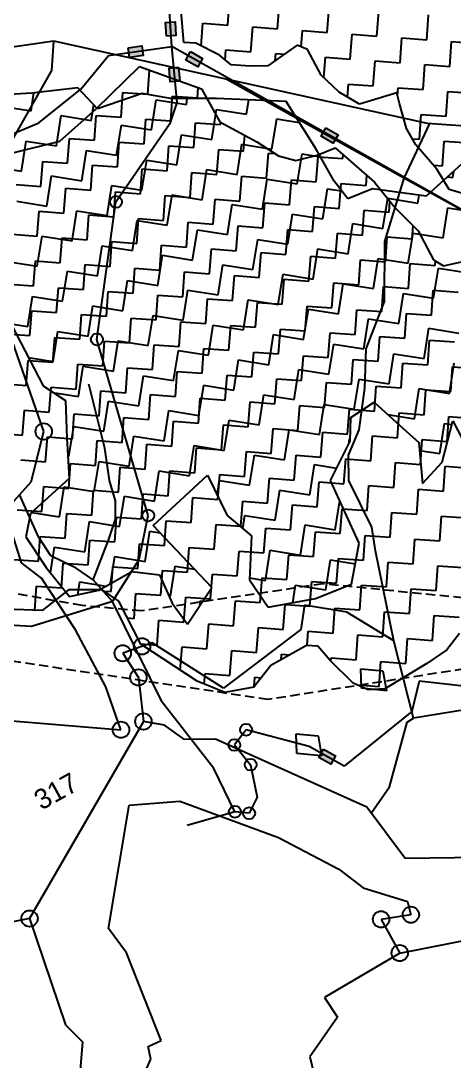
# Model space of a CAD drawing. Header units: metres. Extents: x 318079 to 324759, y 1863980 to 1868406.
# Drawn here: x 322702 to 322937, y 1865251 to 1865812 of the extents above; entities that cross this region are included whole.
import ezdxf

# ---------------------------------------------------------------- set-up
doc = ezdxf.new("R2010")
doc.units = ezdxf.units.M
doc.linetypes.add('DASHED', pattern=[0.75, 0.5, -0.25])
for name, color, linetype in [('LINE_FOOTPATH', 1, 'DASHED'), ('LINE_WATER', 4, 'Continuous'), ('OFF', 1, 'Continuous'), ('OTHERS', 1, 'Continuous'), ('POLY_HATCH', 12, 'Continuous'), ('POLY_PARCEL', 6, 'Continuous'), ('POLY_WATER', 4, 'Continuous'), ('TEXT_MAPOUT', 7, 'Continuous'), ('V_BOUND_LINE', 7, 'Continuous')]:
    doc.layers.add(name, color=color, linetype=linetype)
doc.styles.add('TEXT_MAP', font='')
doc.styles.get('TEXT_MAP').set_extended_font_data('Kruti Dev 050')

msp = doc.modelspace()

# ---------------------------------------------------------------- hatches: boundary and pattern name
for points in [[(322785.81, 1865811.9), (322780.63, 1865811.57), (322781.11, 1865804.08), (322786.29, 1865804.41)], [(322768.58, 1865793.7), (322767.86, 1865798.83), (322760.44, 1865797.8), (322761.15, 1865792.67)], [(322798.14, 1865787.57), (322800.68, 1865792.09), (322794.15, 1865795.77), (322791.6, 1865791.25)], [(322783.23, 1865779.39), (322788.4, 1865779.87), (322787.71, 1865787.33), (322782.54, 1865786.86)], [(322871.3, 1865746.4), (322873.84, 1865750.92), (322867.31, 1865754.59), (322864.76, 1865750.07)], [(322870.04, 1865410.96), (322872.55, 1865415.5), (322866, 1865419.13), (322863.48, 1865414.59)]]:
    msp.add_hatch(color=256).paths.add_polyline_path(points)

# ---------------------------------------------------------------- linework, layer by layer
for points in [[(322781.11, 1865804.08), (322780.63, 1865811.57), (322785.81, 1865811.9), (322786.29, 1865804.41)], [(322760.44, 1865797.8), (322767.86, 1865798.83), (322768.58, 1865793.7), (322761.15, 1865792.67)], [(322794.15, 1865795.77), (322800.68, 1865792.09), (322798.14, 1865787.57), (322791.6, 1865791.25)], [(322787.71, 1865787.33), (322788.4, 1865779.87), (322783.23, 1865779.39), (322782.54, 1865786.86)], [(322867.31, 1865754.59), (322873.84, 1865750.92), (322871.3, 1865746.4), (322864.76, 1865750.07)], [(322866, 1865419.13), (322872.55, 1865415.5), (322870.04, 1865410.96), (322863.48, 1865414.59)]]:
    msp.add_lwpolyline(points, close=True)
for centre, radius in [((322753.88, 1865714.62), 3.21), ((322743.57, 1865640.34), 3.21), ((322714.86, 1865590.62), 4.42), ((322771.29, 1865545.27), 3.21), ((322757.52, 1865470.85), 4.42), ((322767.95, 1865474.6), 4.42), ((322766.01, 1865457.8), 4.42), ((322768.67, 1865434.02), 4.42), ((322756.59, 1865429.55), 4.42), ((322824.19, 1865429.57), 3.21), ((322817.83, 1865421.33), 3.21), ((322826.63, 1865410.69), 3.21), ((322818.14, 1865385.25), 3.21), ((322825.81, 1865384.46), 3.21), ((322913.2, 1865329.66), 4.42), ((322707.18, 1865327.6), 4.42), ((322897.08, 1865327.17), 4.42), ((322907.18, 1865308.95), 4.42)]:
    msp.add_circle(centre, radius)
at = {"layer": 'LINE_FOOTPATH', "ltscale": 10}
for p, q in [((322735.65, 1865496.61), (322627.34, 1865516.11)), ((322865.65, 1865508.33), (322767.52, 1865493.69)), ((322978.56, 1865497.06), (322865.65, 1865508.33)), ((322767.52, 1865493.69), (322735.65, 1865496.61)), ((322835.98, 1865445.88), (322667.4, 1865471.13)), ((322949.35, 1865463.55), (322835.98, 1865445.88))]:
    msp.add_line(p, q, dxfattribs=at)
at = {"layer": 'LINE_WATER'}
for p, q in [((322786.86, 1865768.35), (322784.07, 1865798.46)), ((322783.41, 1865757.42), (322786.86, 1865768.35)), ((322753.88, 1865714.62), (322783.41, 1865757.42)), ((322909.61, 1865727.36), (322923.52, 1865756.93)), ((322899.14, 1865693.2), (322909.61, 1865727.36)), ((322743.57, 1865640.34), (322753.88, 1865714.62)), ((322898.9, 1865660.75), (322899.14, 1865693.2)), ((322888.98, 1865635.36), (322898.9, 1865660.75)), ((322771.29, 1865545.27), (322743.57, 1865640.34)), ((322888.24, 1865614.03), (322888.98, 1865635.36)), ((322747.93, 1865581.57), (322739.3, 1865616.26)), ((322885.31, 1865591.54), (322888.24, 1865614.03)), ((322879.49, 1865577.79), (322885.31, 1865591.54)), ((322750.37, 1865564.08), (322747.93, 1865581.57)), ((322879.71, 1865564.09), (322879.49, 1865577.79)), ((322753.67, 1865553.23), (322750.37, 1865564.08)), ((322892.07, 1865539.05), (322879.71, 1865564.09)), ((322711.94, 1865533.77), (322701.7, 1865556.67)), ((322753.69, 1865543.37), (322753.67, 1865553.23)), ((322749.86, 1865531.92), (322753.69, 1865543.37)), ((322766.46, 1865521.49), (322771.29, 1865545.27)), ((322894.05, 1865526.2), (322892.07, 1865539.05)), ((322718.63, 1865523.42), (322711.94, 1865533.77)), ((322741.58, 1865510.58), (322749.86, 1865531.92)), ((322903.99, 1865477.54), (322894.05, 1865526.2)), ((322732.32, 1865516.83), (322718.63, 1865523.42)), ((322752.02, 1865498.85), (322766.46, 1865521.49)), ((322741.58, 1865510.58), (322732.32, 1865516.83)), ((322752.02, 1865498.85), (322741.58, 1865510.58)), ((322911.22, 1865433.62), (322914.54, 1865435.89)), ((322901.71, 1865398.68), (322911.22, 1865433.62)), ((322891.74, 1865384.57), (322901.71, 1865398.68))]:
    msp.add_line(p, q, dxfattribs=at)
at = {"layer": 'OFF'}
for p, q in [((322720.31, 1865801.5), (322648.57, 1865790.83)), ((322813.46, 1865780.98), (322720.31, 1865801.5)), ((322922.25, 1865757.02), (322813.46, 1865780.98)), ((323029.28, 1865749.52), (322922.25, 1865757.02))]:
    msp.add_line(p, q, dxfattribs=at)
at = {"layer": 'OTHERS'}
for p, q in [((322886.15, 1865462.51), (322898.08, 1865461.43)), ((322886.5, 1865451.98), (322886.15, 1865462.51)), ((322898.08, 1865461.43), (322900, 1865450.65)), ((322900, 1865450.65), (322886.5, 1865451.98)), ((322851.16, 1865427.29), (322863.08, 1865426.21)), ((322851.51, 1865416.77), (322851.16, 1865427.29)), ((322863.08, 1865426.21), (322865, 1865415.44)), ((322865, 1865415.44), (322851.51, 1865416.77))]:
    msp.add_line(p, q, dxfattribs=at)
at = {"layer": 'POLY_HATCH'}
for p, q in [((322790.45, 1865800.79), (322786.84, 1865845.05)), ((322797.11, 1865800.39), (322790.45, 1865800.79)), ((322809.85, 1865793.79), (322797.11, 1865800.39)), ((322851.82, 1865799.19), (322835.88, 1865788.09)), ((322857.32, 1865796.9), (322851.82, 1865799.19)), ((322864.81, 1865783.13), (322857.32, 1865796.9)), ((322816.08, 1865788.61), (322809.85, 1865793.79)), ((322743.14, 1865764.85), (322766.58, 1865787.69)), ((322766.58, 1865787.69), (322800.01, 1865775.63)), ((322826.42, 1865787.85), (322816.08, 1865788.61)), ((322835.88, 1865788.09), (322826.42, 1865787.85)), ((322874.52, 1865773.91), (322864.81, 1865783.13)), ((322708.44, 1865773.33), (322696.23, 1865772.6)), ((322733.26, 1865776.15), (322708.44, 1865773.33)), ((322743.97, 1865764.84), (322733.26, 1865776.15)), ((322768.02, 1865773.11), (322743.97, 1865764.84)), ((322783.37, 1865770.47), (322768.02, 1865773.11)), ((322800.01, 1865775.63), (322810.04, 1865757.89)), ((322885.38, 1865767.45), (322874.52, 1865773.91)), ((322905.67, 1865773.5), (322885.38, 1865767.45)), ((322907.13, 1865767.73), (322905.67, 1865773.5)), ((322808.16, 1865770.44), (322783.37, 1865770.47)), ((322845.79, 1865768.78), (322808.16, 1865770.44)), ((322862.01, 1865743.09), (322845.79, 1865768.78)), ((322910.86, 1865754.24), (322907.13, 1865767.73)), ((322723.54, 1865747.43), (322743.14, 1865764.85)), ((322810.04, 1865757.89), (322830.02, 1865746.98)), ((322915.88, 1865745.37), (322910.86, 1865754.24)), ((322696.72, 1865740.84), (322723.54, 1865747.43)), ((322830.02, 1865746.98), (322841.75, 1865739.5)), ((322927.19, 1865732.26), (322915.88, 1865745.37)), ((322953.82, 1865747.18), (322921.5, 1865717.71)), ((322841.75, 1865739.5), (322851.01, 1865736.93)), ((322851.01, 1865736.93), (322862.56, 1865739.86)), ((322871.77, 1865725.79), (322862.01, 1865743.09)), ((322862.56, 1865739.86), (322872.3, 1865743.86)), ((322872.3, 1865743.86), (322893.61, 1865725.29)), ((322933.95, 1865721.37), (322927.19, 1865732.26)), ((322879.07, 1865716.24), (322871.77, 1865725.79)), ((322892.43, 1865721.7), (322879.07, 1865716.24)), ((322921.5, 1865717.71), (322892.43, 1865721.7)), ((322893.61, 1865725.29), (322904.86, 1865711.24)), ((322945.96, 1865717.66), (322933.95, 1865721.37)), ((322904.86, 1865711.24), (322917.18, 1865699)), ((322917.18, 1865699), (322925.47, 1865683.28)), ((322925.47, 1865683.28), (322930.9, 1865680.05)), ((322930.9, 1865680.05), (322940.51, 1865682.18)), ((322695.07, 1865652.67), (322714.55, 1865615.21)), ((322714.55, 1865615.21), (322726.62, 1865607.37)), ((322726.62, 1865607.37), (322727.29, 1865587.01)), ((322880.85, 1865598.1), (322893.46, 1865606.54)), ((322893.46, 1865606.54), (322905.43, 1865595.44)), ((322880.49, 1865585.47), (322880.85, 1865598.1)), ((322905.43, 1865595.44), (322917.46, 1865584.74)), ((322930.12, 1865574.14), (322935.89, 1865596.35)), ((322935.89, 1865596.35), (322946.07, 1865576.52)), ((322727.29, 1865587.01), (322728.57, 1865565.32)), ((322869.76, 1865564.25), (322880.49, 1865585.47)), ((322917.46, 1865584.74), (322919.47, 1865562.52)), ((322919.47, 1865562.52), (322930.12, 1865574.14)), ((322728.57, 1865565.32), (322707.74, 1865546.31)), ((322773.96, 1865539.89), (322803.26, 1865567.06)), ((322803.26, 1865567.06), (322813.9, 1865545.27)), ((322885.28, 1865530.28), (322869.76, 1865564.25)), ((322707.74, 1865546.31), (322705.15, 1865533.83)), ((322813.9, 1865545.27), (322827.13, 1865534.37)), ((322805.71, 1865506.46), (322773.96, 1865539.89)), ((322705.15, 1865533.83), (322716.24, 1865517.14)), ((322827.13, 1865534.37), (322826.03, 1865510.61)), ((322881.17, 1865508.22), (322885.28, 1865530.28)), ((322716.24, 1865517.14), (322728.71, 1865501.46)), ((322744.61, 1865504.87), (322762.39, 1865514.95)), ((322762.39, 1865514.95), (322777.48, 1865513.18)), ((322777.48, 1865513.18), (322784.29, 1865497.98)), ((322826.03, 1865510.61), (322836.17, 1865495.7)), ((322861.71, 1865500.46), (322881.17, 1865508.22)), ((322728.25, 1865505.17), (322714.04, 1865493.88)), ((322746.45, 1865505.11), (322728.25, 1865505.17)), ((322728.71, 1865501.46), (322744.61, 1865504.87)), ((322755.44, 1865498.95), (322746.45, 1865505.11)), ((322792.54, 1865486.65), (322805.71, 1865506.46)), ((322767.27, 1865475.7), (322755.44, 1865498.95)), ((322784.29, 1865497.98), (322792.54, 1865486.65)), ((322836.17, 1865495.7), (322861.71, 1865500.46)), ((322714.04, 1865493.88), (322682.21, 1865495.2)), ((322939.41, 1865481.52), (322932.59, 1865472.77)), ((322797.73, 1865455.85), (322767.27, 1865475.7)), ((322856.82, 1865475.13), (322837.48, 1865464.22)), ((322862.97, 1865474.68), (322856.82, 1865475.13)), ((322869.61, 1865466.99), (322862.97, 1865474.68)), ((322932.59, 1865472.77), (322921.75, 1865465.35)), ((322837.48, 1865464.22), (322828.38, 1865452.56)), ((322882.09, 1865454.76), (322869.61, 1865466.99)), ((322921.75, 1865465.35), (322899.11, 1865451.6)), ((322812.72, 1865449.6), (322797.73, 1865455.85)), ((322828.38, 1865452.56), (322812.72, 1865449.6)), ((322890.06, 1865451.09), (322882.09, 1865454.76)), ((322899.11, 1865451.6), (322890.06, 1865451.09))]:
    msp.add_line(p, q, dxfattribs=at)
at = {"layer": 'POLY_HATCH', "linetype": 'Continuous', "ltscale": 10}
for p, q in [((322814.31, 1865810.11), (322815.3, 1865823.54)), ((322841.17, 1865808.12), (322842.16, 1865821.56)), ((322868.04, 1865806.14), (322869.03, 1865819.58)), ((322894.9, 1865804.16), (322895.89, 1865817.59)), ((322921.77, 1865802.18), (322922.76, 1865815.61)), ((322799.98, 1865798.91), (322800.88, 1865811.1)), ((322800.88, 1865811.1), (322814.31, 1865810.11)), ((322826.75, 1865795.68), (322827.74, 1865809.12)), ((322827.74, 1865809.12), (322841.17, 1865808.12)), ((322853.95, 1865798.3), (322854.61, 1865807.13)), ((322854.61, 1865807.13), (322868.04, 1865806.14)), ((322880.48, 1865791.72), (322881.47, 1865805.15)), ((322881.47, 1865805.15), (322894.9, 1865804.16)), ((322907.34, 1865789.74), (322908.33, 1865803.17)), ((322908.33, 1865803.17), (322921.77, 1865802.18)), ((322934.21, 1865787.76), (322935.2, 1865801.19)), ((322935.2, 1865801.19), (322948.63, 1865800.2)), ((322812.92, 1865791.24), (322813.32, 1865796.67)), ((322813.32, 1865796.67), (322826.75, 1865795.68)), ((322839.9, 1865790.89), (322840.18, 1865794.69)), ((322840.18, 1865794.69), (322844.86, 1865794.35)), ((322866.24, 1865781.77), (322867.05, 1865792.71)), ((322867.05, 1865792.71), (322880.48, 1865791.72)), ((322892.92, 1865777.3), (322893.91, 1865790.73)), ((322893.91, 1865790.73), (322907.34, 1865789.74)), ((322771.04, 1865772.78), (322772, 1865785.74)), ((322919.78, 1865775.32), (322920.78, 1865788.75)), ((322920.78, 1865788.75), (322934.21, 1865787.76)), ((322878.97, 1865771.26), (322879.49, 1865778.29)), ((322879.49, 1865778.29), (322892.92, 1865777.3)), ((322756.62, 1865760.34), (322757.61, 1865773.77)), ((322757.61, 1865773.77), (322771.04, 1865772.78)), ((322797.91, 1865770.8), (322798.31, 1865776.24)), ((322906.04, 1865772.04), (322906.35, 1865776.31)), ((322906.35, 1865776.31), (322919.78, 1865775.32)), ((322932.23, 1865760.9), (322933.22, 1865774.33)), ((322933.22, 1865774.33), (322946.65, 1865773.34)), ((322783.48, 1865758.36), (322784.47, 1865771.79)), ((322784.47, 1865771.79), (322797.91, 1865770.8)), ((322742.2, 1865747.9), (322743.19, 1865761.33)), ((322743.19, 1865761.33), (322756.62, 1865760.34)), ((322917.8, 1865748.45), (322918.79, 1865761.89)), ((322918.79, 1865761.89), (322932.23, 1865760.9)), ((322769.06, 1865745.92), (322770.05, 1865759.35)), ((322770.05, 1865759.35), (322783.48, 1865758.36)), ((322795.93, 1865743.94), (322796.92, 1865757.37)), ((322796.92, 1865757.37), (322810.35, 1865756.38)), ((322810.35, 1865756.38), (322810.44, 1865757.67)), ((322822.79, 1865741.96), (322823.43, 1865750.58)), ((322727.77, 1865735.46), (322728.76, 1865748.89)), ((322728.76, 1865748.89), (322742.2, 1865747.9)), ((322754.64, 1865733.48), (322755.63, 1865746.91)), ((322755.63, 1865746.91), (322769.06, 1865745.92)), ((322781.5, 1865731.49), (322782.49, 1865744.93)), ((322782.49, 1865744.93), (322795.93, 1865743.94)), ((322913.97, 1865748.74), (322917.8, 1865748.45)), ((322930.25, 1865734.03), (322931.24, 1865747.46)), ((322931.24, 1865747.46), (322944.67, 1865746.47)), ((322808.37, 1865729.51), (322809.36, 1865742.95)), ((322809.36, 1865742.95), (322822.79, 1865741.96)), ((322835.23, 1865727.53), (322836.22, 1865740.96)), ((322836.22, 1865740.96), (322839.88, 1865740.69)), ((322862.09, 1865725.55), (322863.09, 1865738.98)), ((322863.09, 1865738.98), (322876.52, 1865737.99)), ((322876.52, 1865737.99), (322876.67, 1865740.06)), ((322713.35, 1865723.01), (322714.34, 1865736.45)), ((322714.34, 1865736.45), (322727.77, 1865735.46)), ((322740.22, 1865721.03), (322741.21, 1865734.47)), ((322741.21, 1865734.47), (322754.64, 1865733.48)), ((322925.35, 1865734.39), (322930.25, 1865734.03)), ((322767.08, 1865719.05), (322768.07, 1865732.48)), ((322768.07, 1865732.48), (322781.5, 1865731.49)), ((322793.94, 1865717.07), (322794.93, 1865730.5)), ((322794.93, 1865730.5), (322808.37, 1865729.51)), ((322820.81, 1865715.09), (322821.8, 1865728.52)), ((322821.8, 1865728.52), (322835.23, 1865727.53)), ((322888.96, 1865723.57), (322889.36, 1865729)), ((322699.92, 1865724.01), (322713.35, 1865723.01)), ((322725.79, 1865708.59), (322726.78, 1865722.02)), ((322726.78, 1865722.02), (322740.22, 1865721.03)), ((322847.67, 1865713.11), (322848.66, 1865726.54)), ((322848.66, 1865726.54), (322862.09, 1865725.55)), ((322874.54, 1865711.13), (322875.53, 1865724.56)), ((322875.53, 1865724.56), (322888.96, 1865723.57)), ((322752.66, 1865706.61), (322753.65, 1865720.04)), ((322753.65, 1865720.04), (322767.08, 1865719.05)), ((322779.52, 1865704.63), (322780.51, 1865718.06)), ((322780.51, 1865718.06), (322793.94, 1865717.07)), ((322806.39, 1865702.65), (322807.38, 1865716.08)), ((322807.38, 1865716.08), (322820.81, 1865715.09)), ((322833.25, 1865700.67), (322834.24, 1865714.1)), ((322834.24, 1865714.1), (322847.67, 1865713.11)), ((322860.11, 1865698.69), (322861.1, 1865712.12)), ((322861.1, 1865712.12), (322874.54, 1865711.13)), ((322901.4, 1865709.15), (322901.83, 1865715.02)), ((322711.37, 1865696.15), (322712.36, 1865709.58)), ((322712.36, 1865709.58), (322725.79, 1865708.59)), ((322738.24, 1865694.17), (322739.23, 1865707.6)), ((322739.23, 1865707.6), (322752.66, 1865706.61)), ((322765.1, 1865692.19), (322766.09, 1865705.62)), ((322766.09, 1865705.62), (322779.52, 1865704.63)), ((322886.98, 1865696.71), (322887.97, 1865710.14)), ((322887.97, 1865710.14), (322901.4, 1865709.15)), ((322791.96, 1865690.21), (322792.95, 1865703.64)), ((322792.95, 1865703.64), (322806.39, 1865702.65)), ((322818.83, 1865688.23), (322819.82, 1865701.66)), ((322819.82, 1865701.66), (322833.25, 1865700.67)), ((322845.69, 1865686.25), (322846.68, 1865699.68)), ((322846.68, 1865699.68), (322860.11, 1865698.69)), ((322913.84, 1865694.73), (322914.36, 1865701.8)), ((322697.94, 1865697.14), (322711.37, 1865696.15)), ((322723.81, 1865681.73), (322724.8, 1865695.16)), ((322724.8, 1865695.16), (322738.24, 1865694.17)), ((322872.56, 1865684.27), (322873.55, 1865697.7)), ((322873.55, 1865697.7), (322886.98, 1865696.71)), ((322899.42, 1865682.28), (322900.41, 1865695.72)), ((322900.41, 1865695.72), (322913.84, 1865694.73)), ((322750.68, 1865679.75), (322751.67, 1865693.18)), ((322751.67, 1865693.18), (322765.1, 1865692.19)), ((322777.54, 1865677.77), (322778.53, 1865691.2)), ((322778.53, 1865691.2), (322791.96, 1865690.21)), ((322804.4, 1865675.79), (322805.4, 1865689.22)), ((322805.4, 1865689.22), (322818.83, 1865688.23)), ((322709.39, 1865669.29), (322710.38, 1865682.72)), ((322710.38, 1865682.72), (322723.81, 1865681.73)), ((322831.27, 1865673.8), (322832.26, 1865687.24)), ((322832.26, 1865687.24), (322845.69, 1865686.25)), ((322858.13, 1865671.82), (322859.12, 1865685.26)), ((322859.12, 1865685.26), (322872.56, 1865684.27)), ((322885, 1865669.84), (322885.99, 1865683.27)), ((322885.99, 1865683.27), (322899.42, 1865682.28)), ((322926.28, 1865680.3), (322926.46, 1865682.7)), ((322736.25, 1865667.31), (322737.24, 1865680.74)), ((322737.24, 1865680.74), (322750.68, 1865679.75)), ((322763.12, 1865665.32), (322764.11, 1865678.76)), ((322764.11, 1865678.76), (322777.54, 1865677.77)), ((322789.98, 1865663.34), (322790.97, 1865676.78)), ((322790.97, 1865676.78), (322804.4, 1865675.79)), ((322911.86, 1865667.86), (322912.85, 1865681.29)), ((322912.85, 1865681.29), (322926.28, 1865680.3)), ((322816.85, 1865661.36), (322817.84, 1865674.79)), ((322817.84, 1865674.79), (322831.27, 1865673.8)), ((322843.71, 1865659.38), (322844.7, 1865672.81)), ((322844.7, 1865672.81), (322858.13, 1865671.82)), ((322695.96, 1865670.28), (322709.39, 1865669.29)), ((322721.83, 1865654.86), (322722.82, 1865668.3)), ((322722.82, 1865668.3), (322736.25, 1865667.31)), ((322748.7, 1865652.88), (322749.69, 1865666.32)), ((322749.69, 1865666.32), (322763.12, 1865665.32)), ((322870.57, 1865657.4), (322871.56, 1865670.83)), ((322871.56, 1865670.83), (322885, 1865669.84)), ((322897.44, 1865655.42), (322898.43, 1865668.85)), ((322898.43, 1865668.85), (322911.86, 1865667.86)), ((322924.3, 1865653.44), (322925.29, 1865666.87)), ((322925.29, 1865666.87), (322938.73, 1865665.88)), ((322775.56, 1865650.9), (322776.55, 1865664.33)), ((322776.55, 1865664.33), (322789.98, 1865663.34)), ((322802.42, 1865648.92), (322803.41, 1865662.35)), ((322803.41, 1865662.35), (322816.85, 1865661.36)), ((322829.29, 1865646.94), (322830.28, 1865660.37)), ((322830.28, 1865660.37), (322843.71, 1865659.38)), ((322707.41, 1865642.42), (322708.4, 1865655.85)), ((322708.4, 1865655.85), (322721.83, 1865654.86)), ((322856.15, 1865644.96), (322857.14, 1865658.39)), ((322857.14, 1865658.39), (322870.57, 1865657.4)), ((322883.02, 1865642.98), (322884.01, 1865656.41)), ((322884.01, 1865656.41), (322897.44, 1865655.42)), ((322909.88, 1865641), (322910.87, 1865654.43)), ((322910.87, 1865654.43), (322924.3, 1865653.44)), ((322734.27, 1865640.44), (322735.26, 1865653.87)), ((322735.26, 1865653.87), (322748.7, 1865652.88)), ((322761.14, 1865638.46), (322762.13, 1865651.89)), ((322762.13, 1865651.89), (322775.56, 1865650.9)), ((322788, 1865636.48), (322788.99, 1865649.91)), ((322788.99, 1865649.91), (322802.42, 1865648.92)), ((322693.98, 1865643.41), (322707.41, 1865642.42)), ((322814.87, 1865634.5), (322815.86, 1865647.93)), ((322815.86, 1865647.93), (322829.29, 1865646.94)), ((322841.73, 1865632.52), (322842.72, 1865645.95)), ((322842.72, 1865645.95), (322856.15, 1865644.96)), ((322868.59, 1865630.54), (322869.58, 1865643.97)), ((322869.58, 1865643.97), (322883.02, 1865642.98)), ((322719.85, 1865628), (322720.84, 1865641.43)), ((322720.84, 1865641.43), (322734.27, 1865640.44)), ((322746.71, 1865626.02), (322747.71, 1865639.45)), ((322747.71, 1865639.45), (322761.14, 1865638.46)), ((322773.58, 1865624.04), (322774.57, 1865637.47)), ((322774.57, 1865637.47), (322788, 1865636.48)), ((322895.46, 1865628.56), (322896.45, 1865641.99)), ((322896.45, 1865641.99), (322909.88, 1865641)), ((322922.32, 1865626.58), (322923.31, 1865640.01)), ((322923.31, 1865640.01), (322936.74, 1865639.02)), ((322800.44, 1865622.06), (322801.43, 1865635.49)), ((322801.43, 1865635.49), (322814.87, 1865634.5)), ((322827.31, 1865620.08), (322828.3, 1865633.51)), ((322828.3, 1865633.51), (322841.73, 1865632.52)), ((322705.43, 1865615.56), (322706.42, 1865628.99)), ((322706.42, 1865628.99), (322719.85, 1865628)), ((322732.29, 1865613.58), (322733.28, 1865627.01)), ((322733.28, 1865627.01), (322746.71, 1865626.02)), ((322854.17, 1865618.1), (322855.16, 1865631.53)), ((322855.16, 1865631.53), (322868.59, 1865630.54)), ((322881.04, 1865616.11), (322882.03, 1865629.55)), ((322882.03, 1865629.55), (322895.46, 1865628.56)), ((322907.9, 1865614.13), (322908.89, 1865627.57)), ((322908.89, 1865627.57), (322922.32, 1865626.58)), ((322759.16, 1865611.6), (322760.15, 1865625.03)), ((322760.15, 1865625.03), (322773.58, 1865624.04)), ((322786.02, 1865609.62), (322787.01, 1865623.05)), ((322787.01, 1865623.05), (322800.44, 1865622.06)), ((322812.88, 1865607.63), (322813.87, 1865621.07)), ((322813.87, 1865621.07), (322827.31, 1865620.08)), ((322934.76, 1865612.15), (322935.75, 1865625.58)), ((322935.75, 1865625.58), (322949.19, 1865624.59)), ((322692, 1865616.55), (322705.43, 1865615.56)), ((322839.75, 1865605.65), (322840.74, 1865619.09)), ((322840.74, 1865619.09), (322854.17, 1865618.1)), ((322866.61, 1865603.67), (322867.6, 1865617.1)), ((322867.6, 1865617.1), (322881.04, 1865616.11)), ((322893.48, 1865601.69), (322894.47, 1865615.12)), ((322894.47, 1865615.12), (322907.9, 1865614.13)), ((322717.87, 1865601.14), (322718.86, 1865614.57)), ((322718.86, 1865614.57), (322732.29, 1865613.58)), ((322744.73, 1865599.16), (322745.72, 1865612.59)), ((322745.72, 1865612.59), (322759.16, 1865611.6)), ((322771.6, 1865597.17), (322772.59, 1865610.61)), ((322772.59, 1865610.61), (322786.02, 1865609.62)), ((322920.34, 1865599.71), (322921.33, 1865613.14)), ((322921.33, 1865613.14), (322934.76, 1865612.15)), ((322798.46, 1865595.19), (322799.45, 1865608.63)), ((322799.45, 1865608.63), (322812.88, 1865607.63)), ((322825.33, 1865593.21), (322826.32, 1865606.64)), ((322826.32, 1865606.64), (322839.75, 1865605.65)), ((322852.19, 1865591.23), (322853.18, 1865604.66)), ((322853.18, 1865604.66), (322866.61, 1865603.67)), ((322703.45, 1865588.69), (322704.44, 1865602.13)), ((322704.44, 1865602.13), (322717.87, 1865601.14)), ((322730.31, 1865586.71), (322731.3, 1865600.15)), ((322731.3, 1865600.15), (322744.73, 1865599.16)), ((322757.18, 1865584.73), (322758.17, 1865598.16)), ((322758.17, 1865598.16), (322771.6, 1865597.17)), ((322879.05, 1865589.25), (322880.04, 1865602.68)), ((322880.04, 1865602.68), (322893.48, 1865601.69)), ((322905.92, 1865587.27), (322906.91, 1865600.7)), ((322906.91, 1865600.7), (322920.34, 1865599.71)), ((322932.78, 1865585.29), (322933.77, 1865598.72)), ((322933.77, 1865598.72), (322947.2, 1865597.73)), ((322784.04, 1865582.75), (322785.03, 1865596.18)), ((322785.03, 1865596.18), (322798.46, 1865595.19)), ((322810.9, 1865580.77), (322811.89, 1865594.2)), ((322811.89, 1865594.2), (322825.33, 1865593.21)), ((322837.77, 1865578.79), (322838.76, 1865592.22)), ((322838.76, 1865592.22), (322852.19, 1865591.23)), ((322690.02, 1865589.68), (322703.45, 1865588.69)), ((322715.89, 1865574.27), (322716.88, 1865587.7)), ((322716.88, 1865587.7), (322730.31, 1865586.71)), ((322864.63, 1865576.81), (322865.62, 1865590.24)), ((322865.62, 1865590.24), (322879.05, 1865589.25)), ((322891.5, 1865574.83), (322892.49, 1865588.26)), ((322892.49, 1865588.26), (322905.92, 1865587.27)), ((322742.75, 1865572.29), (322743.74, 1865585.72)), ((322743.74, 1865585.72), (322757.18, 1865584.73)), ((322769.62, 1865570.31), (322770.61, 1865583.74)), ((322770.61, 1865583.74), (322784.04, 1865582.75)), ((322796.48, 1865568.33), (322797.47, 1865581.76)), ((322797.47, 1865581.76), (322810.9, 1865580.77)), ((322918.36, 1865572.85), (322919.35, 1865586.28)), ((322919.35, 1865586.28), (322932.78, 1865585.29)), ((322823.35, 1865566.35), (322824.34, 1865579.78)), ((322824.34, 1865579.78), (322837.77, 1865578.79)), ((322850.21, 1865564.37), (322851.2, 1865577.8)), ((322851.2, 1865577.8), (322864.63, 1865576.81)), ((322877.07, 1865562.39), (322878.06, 1865575.82)), ((322878.06, 1865575.82), (322891.5, 1865574.83)), ((322702.46, 1865575.26), (322715.89, 1865574.27)), ((322728.33, 1865559.85), (322729.32, 1865573.28)), ((322729.32, 1865573.28), (322742.75, 1865572.29)), ((322755.19, 1865557.87), (322756.18, 1865571.3)), ((322756.18, 1865571.3), (322769.62, 1865570.31)), ((322903.94, 1865560.41), (322904.93, 1865573.84)), ((322904.93, 1865573.84), (322918.36, 1865572.85)), ((322930.8, 1865558.42), (322931.79, 1865571.86)), ((322931.79, 1865571.86), (322945.22, 1865570.87)), ((322782.06, 1865555.89), (322783.05, 1865569.32)), ((322783.05, 1865569.32), (322796.48, 1865568.33)), ((322808.92, 1865553.91), (322809.91, 1865567.34)), ((322809.91, 1865567.34), (322823.35, 1865566.35)), ((322835.79, 1865551.93), (322836.78, 1865565.36)), ((322836.78, 1865565.36), (322850.21, 1865564.37)), ((322713.91, 1865547.41), (322714.9, 1865560.84)), ((322714.9, 1865560.84), (322728.33, 1865559.85)), ((322740.77, 1865545.43), (322741.76, 1865558.86)), ((322741.76, 1865558.86), (322755.19, 1865557.87)), ((322862.65, 1865549.94), (322863.64, 1865563.38)), ((322863.64, 1865563.38), (322877.07, 1865562.39)), ((322889.51, 1865547.96), (322890.51, 1865561.4)), ((322890.51, 1865561.4), (322903.94, 1865560.41)), ((322916.38, 1865545.98), (322917.37, 1865559.41)), ((322917.37, 1865559.41), (322930.8, 1865558.42)), ((322767.64, 1865543.45), (322768.63, 1865556.88)), ((322768.63, 1865556.88), (322782.06, 1865555.89)), ((322794.5, 1865541.47), (322795.49, 1865554.9)), ((322795.49, 1865554.9), (322808.92, 1865553.91)), ((322821.36, 1865539.48), (322822.35, 1865552.92)), ((322822.35, 1865552.92), (322835.79, 1865551.93)), ((322700.48, 1865548.4), (322713.91, 1865547.41)), ((322848.23, 1865537.5), (322849.22, 1865550.94)), ((322849.22, 1865550.94), (322862.65, 1865549.94)), ((322875.09, 1865535.52), (322876.08, 1865548.95)), ((322876.08, 1865548.95), (322889.51, 1865547.96)), ((322726.35, 1865532.99), (322727.34, 1865546.42)), ((322727.34, 1865546.42), (322740.77, 1865545.43)), ((322753.21, 1865531), (322754.2, 1865544.44)), ((322754.2, 1865544.44), (322767.64, 1865543.45)), ((322780.08, 1865529.02), (322781.07, 1865542.46)), ((322781.07, 1865542.46), (322794.5, 1865541.47)), ((322901.96, 1865533.54), (322902.95, 1865546.97)), ((322902.95, 1865546.97), (322916.38, 1865545.98)), ((322928.82, 1865531.56), (322929.81, 1865544.99)), ((322929.81, 1865544.99), (322943.24, 1865544)), ((322806.94, 1865527.04), (322807.93, 1865540.47)), ((322807.93, 1865540.47), (322821.36, 1865539.48)), ((322833.81, 1865525.06), (322834.8, 1865538.49)), ((322834.8, 1865538.49), (322848.23, 1865537.5)), ((322860.67, 1865523.08), (322861.66, 1865536.51)), ((322861.66, 1865536.51), (322875.09, 1865535.52)), ((322711.93, 1865520.54), (322712.92, 1865533.98)), ((322712.92, 1865533.98), (322726.35, 1865532.99)), ((322738.79, 1865518.56), (322739.78, 1865531.99)), ((322739.78, 1865531.99), (322753.21, 1865531)), ((322887.53, 1865521.1), (322888.52, 1865534.53)), ((322888.52, 1865534.53), (322901.96, 1865533.54)), ((322914.4, 1865519.12), (322915.39, 1865532.55)), ((322915.39, 1865532.55), (322928.82, 1865531.56)), ((322765.65, 1865516.58), (322766.65, 1865530.01)), ((322766.65, 1865530.01), (322780.08, 1865529.02)), ((322792.52, 1865514.6), (322793.51, 1865528.03)), ((322793.51, 1865528.03), (322806.94, 1865527.04)), ((322819.38, 1865512.62), (322820.37, 1865526.05)), ((322820.37, 1865526.05), (322833.81, 1865525.06)), ((322698.49, 1865521.53), (322711.93, 1865520.54)), ((322724.37, 1865506.12), (322725.36, 1865519.55)), ((322725.36, 1865519.55), (322738.79, 1865518.56)), ((322846.25, 1865510.64), (322847.24, 1865524.07)), ((322847.24, 1865524.07), (322860.67, 1865523.08)), ((322873.11, 1865508.66), (322874.1, 1865522.09)), ((322874.1, 1865522.09), (322887.53, 1865521.1)), ((322899.98, 1865506.68), (322900.97, 1865520.11)), ((322900.97, 1865520.11), (322914.4, 1865519.12)), ((322751.23, 1865504.14), (322752.22, 1865517.57)), ((322752.22, 1865517.57), (322765.65, 1865516.58)), ((322778.1, 1865502.16), (322779.09, 1865515.59)), ((322779.09, 1865515.59), (322792.52, 1865514.6)), ((322804.96, 1865500.18), (322805.95, 1865513.61)), ((322805.95, 1865513.61), (322819.38, 1865512.62)), ((322926.84, 1865504.7), (322927.83, 1865518.13)), ((322927.83, 1865518.13), (322941.26, 1865517.14)), ((322831.82, 1865498.2), (322832.82, 1865511.63)), ((322832.82, 1865511.63), (322846.25, 1865510.64)), ((322858.69, 1865496.22), (322859.68, 1865509.65)), ((322859.68, 1865509.65), (322873.11, 1865508.66)), ((322709.97, 1865494.05), (322710.94, 1865507.11)), ((322710.94, 1865507.11), (322724.37, 1865506.12)), ((322747.46, 1865504.42), (322751.23, 1865504.14)), ((322763.67, 1865489.72), (322764.66, 1865503.15)), ((322764.66, 1865503.15), (322778.1, 1865502.16)), ((322885.55, 1865494.24), (322886.54, 1865507.67)), ((322886.54, 1865507.67), (322899.98, 1865506.68)), ((322912.42, 1865492.25), (322913.41, 1865505.69)), ((322913.41, 1865505.69), (322926.84, 1865504.7)), ((322790.54, 1865487.74), (322791.53, 1865501.17)), ((322791.53, 1865501.17), (322804.96, 1865500.18)), ((322817.4, 1865485.76), (322818.39, 1865499.19)), ((322818.39, 1865499.19), (322831.82, 1865498.2)), ((322844.27, 1865483.78), (322845.26, 1865497.21)), ((322845.26, 1865497.21), (322858.69, 1865496.22)), ((322871.13, 1865481.79), (322872.12, 1865495.23)), ((322872.12, 1865495.23), (322885.55, 1865494.24)), ((322897.99, 1865479.81), (322898.98, 1865493.25)), ((322898.98, 1865493.25), (322912.42, 1865492.25)), ((322924.86, 1865477.83), (322925.85, 1865491.26)), ((322925.85, 1865491.26), (322939.28, 1865490.27)), ((322760, 1865489.99), (322763.67, 1865489.72)), ((322776.12, 1865475.3), (322777.11, 1865488.73)), ((322777.11, 1865488.73), (322790.54, 1865487.74)), ((322802.98, 1865473.31), (322803.97, 1865486.75)), ((322803.97, 1865486.75), (322817.4, 1865485.76)), ((322829.84, 1865471.33), (322830.83, 1865484.77)), ((322830.83, 1865484.77), (322844.27, 1865483.78)), ((322857.13, 1865475.11), (322857.7, 1865482.78)), ((322857.7, 1865482.78), (322871.13, 1865481.79)), ((322883.57, 1865467.37), (322884.56, 1865480.8)), ((322884.56, 1865480.8), (322897.99, 1865479.81)), ((322767.14, 1865475.96), (322776.12, 1865475.3)), ((322788.62, 1865461.78), (322789.55, 1865474.3)), ((322789.55, 1865474.3), (322802.98, 1865473.31)), ((322910.44, 1865465.39), (322911.43, 1865478.82)), ((322911.43, 1865478.82), (322924.86, 1865477.83)), ((322815.42, 1865458.89), (322816.41, 1865472.32)), ((322816.41, 1865472.32), (322829.84, 1865471.33)), ((322843.06, 1865467.37), (322843.28, 1865470.34)), ((322843.28, 1865470.34), (322847.75, 1865470.01)), ((322870.01, 1865466.6), (322870.14, 1865468.36)), ((322870.14, 1865468.36), (322883.57, 1865467.37)), ((322896.01, 1865452.95), (322897, 1865466.38)), ((322897, 1865466.38), (322910.44, 1865465.39)), ((322801.57, 1865454.24), (322801.99, 1865459.88)), ((322801.99, 1865459.88), (322815.42, 1865458.89)), ((322828.47, 1865452.67), (322828.85, 1865457.9)), ((322828.85, 1865457.9), (322832.35, 1865457.64)), ((322884.13, 1865453.83), (322896.01, 1865452.95))]:
    msp.add_line(p, q, dxfattribs=at)
at = {"layer": 'POLY_HATCH', "linetype": 'Continuous'}
for p, q in [((322707.98, 1865763.78), (322709.51, 1865773.45)), ((322740.52, 1865758.63), (322741.86, 1865767.07)), ((322773.07, 1865753.48), (322775.64, 1865769.75)), ((322775.64, 1865769.75), (322791.92, 1865767.18)), ((322791.92, 1865767.18), (322792.43, 1865770.46)), ((322824.46, 1865762.02), (322825.67, 1865769.66)), ((322691.71, 1865766.36), (322707.98, 1865763.78)), ((322721.67, 1865744.93), (322724.25, 1865761.21)), ((322724.25, 1865761.21), (322740.52, 1865758.63)), ((322805.61, 1865748.33), (322808.19, 1865764.6)), ((322808.19, 1865764.6), (322824.46, 1865762.02)), ((322754.22, 1865739.78), (322756.8, 1865756.05)), ((322756.8, 1865756.05), (322773.07, 1865753.48)), ((322838.16, 1865743.18), (322840.73, 1865759.45)), ((322840.73, 1865759.45), (322852.9, 1865757.52)), ((322786.76, 1865734.63), (322789.34, 1865750.9)), ((322789.34, 1865750.9), (322805.61, 1865748.33)), ((322702.83, 1865731.24), (322705.4, 1865747.51)), ((322705.4, 1865747.51), (322721.67, 1865744.93)), ((322819.31, 1865729.48), (322821.88, 1865745.75)), ((322821.88, 1865745.75), (322838.16, 1865743.18)), ((322735.37, 1865726.08), (322737.95, 1865742.36)), ((322737.95, 1865742.36), (322754.22, 1865739.78)), ((322851.85, 1865724.33), (322854.43, 1865740.6)), ((322854.43, 1865740.6), (322864.29, 1865739.04)), ((322686.55, 1865733.81), (322702.83, 1865731.24)), ((322767.92, 1865720.93), (322770.49, 1865737.21)), ((322770.49, 1865737.21), (322786.76, 1865734.63)), ((322716.52, 1865712.39), (322719.1, 1865728.66)), ((322719.1, 1865728.66), (322735.37, 1865726.08)), ((322800.46, 1865715.78), (322803.04, 1865732.06)), ((322803.04, 1865732.06), (322819.31, 1865729.48)), ((322932.97, 1865728.17), (322935.79, 1865727.72)), ((322935.79, 1865727.72), (322936.35, 1865731.25)), ((322749.07, 1865707.24), (322751.64, 1865723.51)), ((322751.64, 1865723.51), (322767.92, 1865720.93)), ((322833.01, 1865710.63), (322835.58, 1865726.9)), ((322835.58, 1865726.9), (322851.85, 1865724.33)), ((322865.55, 1865705.48), (322868.13, 1865721.75)), ((322868.13, 1865721.75), (322875.78, 1865720.54)), ((322781.61, 1865702.09), (322784.19, 1865718.36)), ((322784.19, 1865718.36), (322800.46, 1865715.78)), ((322898.1, 1865700.33), (322900.67, 1865716.6)), ((322900.67, 1865716.6), (322916.94, 1865714.03)), ((322916.94, 1865714.03), (322917.61, 1865718.24)), ((322700.25, 1865714.96), (322716.52, 1865712.39)), ((322814.16, 1865696.94), (322816.73, 1865713.21)), ((322816.73, 1865713.21), (322833.01, 1865710.63)), ((322930.64, 1865695.18), (322933.22, 1865711.45)), ((322933.22, 1865711.45), (322949.49, 1865708.88)), ((322730.22, 1865693.54), (322732.8, 1865709.81)), ((322732.8, 1865709.81), (322749.07, 1865707.24)), ((322762.77, 1865688.39), (322765.34, 1865704.66)), ((322765.34, 1865704.66), (322781.61, 1865702.09)), ((322846.7, 1865691.78), (322849.28, 1865708.06)), ((322849.28, 1865708.06), (322865.55, 1865705.48)), ((322795.31, 1865683.24), (322797.89, 1865699.51)), ((322797.89, 1865699.51), (322814.16, 1865696.94)), ((322879.25, 1865686.63), (322881.82, 1865702.91)), ((322881.82, 1865702.91), (322898.1, 1865700.33)), ((322711.37, 1865679.84), (322713.95, 1865696.12)), ((322713.95, 1865696.12), (322730.22, 1865693.54)), ((322827.86, 1865678.09), (322830.43, 1865694.36)), ((322830.43, 1865694.36), (322846.7, 1865691.78)), ((322911.79, 1865681.48), (322914.37, 1865697.75)), ((322914.37, 1865697.75), (322930.64, 1865695.18)), ((322743.92, 1865674.69), (322746.49, 1865690.96)), ((322746.49, 1865690.96), (322762.77, 1865688.39)), ((322860.4, 1865672.94), (322862.98, 1865689.21)), ((322862.98, 1865689.21), (322879.25, 1865686.63)), ((322695.1, 1865682.42), (322711.37, 1865679.84)), ((322776.46, 1865669.54), (322779.04, 1865685.81)), ((322779.04, 1865685.81), (322795.31, 1865683.24)), ((322892.95, 1865667.79), (322895.52, 1865684.06)), ((322895.52, 1865684.06), (322911.79, 1865681.48)), ((322725.07, 1865661), (322727.65, 1865677.27)), ((322727.65, 1865677.27), (322743.92, 1865674.69)), ((322809.01, 1865664.39), (322811.58, 1865680.66)), ((322811.58, 1865680.66), (322827.86, 1865678.09)), ((322925.49, 1865662.63), (322928.07, 1865678.91)), ((322928.07, 1865678.91), (322944.34, 1865676.33)), ((322757.61, 1865655.84), (322760.19, 1865672.12)), ((322760.19, 1865672.12), (322776.46, 1865669.54)), ((322841.55, 1865659.24), (322844.13, 1865675.51)), ((322844.13, 1865675.51), (322860.4, 1865672.94)), ((322790.16, 1865650.69), (322792.73, 1865666.97)), ((322792.73, 1865666.97), (322809.01, 1865664.39)), ((322874.1, 1865654.09), (322876.67, 1865670.36)), ((322876.67, 1865670.36), (322892.95, 1865667.79)), ((322706.22, 1865647.3), (322708.8, 1865663.57)), ((322708.8, 1865663.57), (322725.07, 1865661)), ((322822.7, 1865645.54), (322825.28, 1865661.81)), ((322825.28, 1865661.81), (322841.55, 1865659.24)), ((322906.64, 1865648.94), (322909.22, 1865665.21)), ((322909.22, 1865665.21), (322925.49, 1865662.63)), ((322738.77, 1865642.15), (322741.34, 1865658.42)), ((322741.34, 1865658.42), (322757.61, 1865655.84)), ((322855.25, 1865640.39), (322857.82, 1865656.66)), ((322857.82, 1865656.66), (322874.1, 1865654.09)), ((322697.12, 1865648.74), (322706.22, 1865647.3)), ((322771.31, 1865637), (322773.89, 1865653.27)), ((322773.89, 1865653.27), (322790.16, 1865650.69)), ((322887.79, 1865635.24), (322890.37, 1865651.51)), ((322890.37, 1865651.51), (322906.64, 1865648.94)), ((322719.92, 1865628.45), (322722.49, 1865644.72)), ((322722.49, 1865644.72), (322738.77, 1865642.15)), ((322803.86, 1865631.85), (322806.43, 1865648.12)), ((322806.43, 1865648.12), (322822.7, 1865645.54)), ((322836.4, 1865626.69), (322838.98, 1865642.97)), ((322838.98, 1865642.97), (322855.25, 1865640.39)), ((322920.34, 1865630.09), (322922.91, 1865646.36)), ((322922.91, 1865646.36), (322939.19, 1865643.79)), ((322752.46, 1865623.3), (322755.04, 1865639.57)), ((322755.04, 1865639.57), (322771.31, 1865637)), ((322868.95, 1865621.54), (322871.52, 1865637.82)), ((322871.52, 1865637.82), (322887.79, 1865635.24)), ((322785.01, 1865618.15), (322787.58, 1865634.42)), ((322787.58, 1865634.42), (322803.86, 1865631.85)), ((322901.49, 1865616.39), (322904.07, 1865632.66)), ((322904.07, 1865632.66), (322920.34, 1865630.09)), ((322706.57, 1865630.56), (322719.92, 1865628.45)), ((322817.55, 1865613), (322820.13, 1865629.27)), ((322820.13, 1865629.27), (322836.4, 1865626.69)), ((322934.04, 1865611.24), (322936.61, 1865627.51)), ((322733.62, 1865609.6), (322736.19, 1865625.87)), ((322736.19, 1865625.87), (322752.46, 1865623.3)), ((322766.16, 1865604.45), (322768.74, 1865620.72)), ((322768.74, 1865620.72), (322785.01, 1865618.15)), ((322850.1, 1865607.85), (322852.67, 1865624.12)), ((322852.67, 1865624.12), (322868.95, 1865621.54)), ((322798.71, 1865599.3), (322801.28, 1865615.57)), ((322801.28, 1865615.57), (322817.55, 1865613)), ((322882.64, 1865602.7), (322885.22, 1865618.97)), ((322885.22, 1865618.97), (322901.49, 1865616.39)), ((322719.83, 1865611.78), (322733.62, 1865609.6)), ((322831.25, 1865594.15), (322833.83, 1865610.42)), ((322833.83, 1865610.42), (322850.1, 1865607.85)), ((322915.19, 1865597.54), (322917.76, 1865613.82)), ((322917.76, 1865613.82), (322934.04, 1865611.24)), ((322747.31, 1865590.75), (322749.89, 1865607.03)), ((322749.89, 1865607.03), (322766.16, 1865604.45)), ((322863.8, 1865589), (322866.37, 1865605.27)), ((322866.37, 1865605.27), (322882.64, 1865602.7)), ((322779.86, 1865585.6), (322782.43, 1865601.88)), ((322782.43, 1865601.88), (322798.71, 1865599.3)), ((322900.68, 1865599.84), (322915.19, 1865597.54)), ((322728.46, 1865577.06), (322731.04, 1865593.33)), ((322731.04, 1865593.33), (322747.31, 1865590.75)), ((322812.4, 1865580.45), (322814.98, 1865596.73)), ((322814.98, 1865596.73), (322831.25, 1865594.15)), ((322928.88, 1865578.7), (322931.46, 1865594.97)), ((322931.46, 1865594.97), (322935.37, 1865594.35)), ((322761.01, 1865571.91), (322763.59, 1865588.18)), ((322763.59, 1865588.18), (322779.86, 1865585.6)), ((322844.95, 1865575.3), (322847.52, 1865591.57)), ((322847.52, 1865591.57), (322863.8, 1865589)), ((322793.55, 1865566.76), (322796.13, 1865583.03)), ((322796.13, 1865583.03), (322812.4, 1865580.45)), ((322879.65, 1865583.81), (322880.07, 1865586.42)), ((322880.07, 1865586.42), (322880.52, 1865586.35)), ((322727.87, 1865577.15), (322728.46, 1865577.06)), ((322826.1, 1865561.6), (322828.67, 1865577.88)), ((322828.67, 1865577.88), (322844.95, 1865575.3)), ((322917.85, 1865580.44), (322928.88, 1865578.7)), ((322742.16, 1865558.21), (322744.74, 1865574.48)), ((322744.74, 1865574.48), (322761.01, 1865571.91)), ((322858.64, 1865556.45), (322861.22, 1865572.73)), ((322861.22, 1865572.73), (322873.1, 1865570.85)), ((322774.71, 1865553.06), (322777.28, 1865569.33)), ((322777.28, 1865569.33), (322793.55, 1865566.76)), ((322808.56, 1865556.2), (322809.83, 1865564.18)), ((322809.83, 1865564.18), (322826.1, 1865561.6)), ((322723.31, 1865544.51), (322725.89, 1865560.79)), ((322725.89, 1865560.79), (322742.16, 1865558.21)), ((322839.8, 1865542.76), (322842.37, 1865559.03)), ((322842.37, 1865559.03), (322858.64, 1865556.45)), ((322755.86, 1865539.36), (322758.43, 1865555.63)), ((322758.43, 1865555.63), (322774.71, 1865553.06)), ((322872.34, 1865537.61), (322874.81, 1865553.2)), ((322708.36, 1865546.88), (322723.31, 1865544.51)), ((322737.01, 1865525.66), (322739.59, 1865541.94)), ((322739.59, 1865541.94), (322755.86, 1865539.36)), ((322822.41, 1865538.26), (322823.52, 1865545.33)), ((322823.52, 1865545.33), (322839.8, 1865542.76)), ((322769.56, 1865520.51), (322772.13, 1865536.79)), ((322772.13, 1865536.79), (322777.75, 1865535.9)), ((322853.49, 1865523.91), (322856.07, 1865540.18)), ((322856.07, 1865540.18), (322872.34, 1865537.61)), ((322718.53, 1865514.26), (322720.74, 1865528.24)), ((322720.74, 1865528.24), (322737.01, 1865525.66)), ((322834.65, 1865510.21), (322837.22, 1865526.48)), ((322837.22, 1865526.48), (322853.49, 1865523.91)), ((322750.97, 1865508.48), (322753.28, 1865523.09)), ((322753.28, 1865523.09), (322769.56, 1865520.51)), ((322867.19, 1865505.06), (322869.77, 1865521.33)), ((322869.77, 1865521.33), (322883.22, 1865519.2)), ((322783.25, 1865501.67), (322785.83, 1865517.94)), ((322785.83, 1865517.94), (322796.39, 1865516.27)), ((322733.34, 1865502.45), (322734.44, 1865509.39)), ((322734.44, 1865509.39), (322748.63, 1865507.15)), ((322826.08, 1865511.57), (322834.65, 1865510.21)), ((322849.42, 1865498.17), (322850.92, 1865507.64)), ((322850.92, 1865507.64), (322867.19, 1865505.06)), ((322782.59, 1865501.77), (322783.25, 1865501.67)), ((322799.12, 1865496.55), (322799.52, 1865499.09)), ((322799.52, 1865499.09), (322800.69, 1865498.91))]:
    msp.add_line(p, q, dxfattribs=at)
at = {"layer": 'POLY_PARCEL'}
for p, q in [((322719.28, 1865785.52), (322720.31, 1865801.5)), ((323083.71, 1865629.82), (322784.07, 1865798.46)), ((322696.29, 1865745.23), (322719.28, 1865785.52)), ((322911.42, 1865726.36), (322813.46, 1865780.98)), ((323014.54, 1865669.28), (322911.42, 1865726.36)), ((322714.86, 1865590.62), (322681.66, 1865685.8)), ((322707.98, 1865563.51), (322714.86, 1865590.62)), ((322693.95, 1865547.76), (322707.98, 1865563.51)), ((322702.9, 1865519.77), (322693.95, 1865547.76)), ((322713.73, 1865511.45), (322702.9, 1865519.77)), ((322731.92, 1865483.53), (322713.73, 1865511.45)), ((322752.02, 1865498.85), (322708.24, 1865485.29)), ((322778.88, 1865444.39), (322752.02, 1865498.85)), ((322855.75, 1865496.89), (322853.67, 1865483.75)), ((322878.58, 1865492.98), (322855.75, 1865496.89)), ((322903.99, 1865477.54), (322878.58, 1865492.98)), ((322708.24, 1865485.29), (322689.8, 1865486.44)), ((322748.43, 1865452.81), (322731.92, 1865483.53)), ((322853.67, 1865483.75), (322811.99, 1865451.98)), ((322773.37, 1865476.54), (322757.52, 1865470.85)), ((322811.99, 1865451.98), (322773.37, 1865476.54)), ((322914.54, 1865435.89), (322903.99, 1865477.54)), ((322757.52, 1865470.85), (322766.01, 1865457.8)), ((322766.01, 1865457.8), (322768.67, 1865434.02)), ((322756.59, 1865429.55), (322748.43, 1865452.81)), ((322917.66, 1865455.83), (322913.68, 1865439.33)), ((322943.2, 1865452.88), (322917.66, 1865455.83)), ((322806.67, 1865408.55), (322778.88, 1865444.39)), ((322975.68, 1865445.61), (322914.54, 1865435.89)), ((322685.7, 1865435.4), (322756.59, 1865429.55)), ((322913.68, 1865439.33), (322877.24, 1865409.94)), ((322824.19, 1865429.57), (322817.83, 1865421.33)), ((322858.22, 1865420.48), (322824.19, 1865429.57)), ((322817.83, 1865421.33), (322826.63, 1865410.69)), ((322877.24, 1865409.94), (322858.22, 1865420.48)), ((322818.14, 1865385.25), (322806.67, 1865408.55)), ((322826.63, 1865410.69), (322830.24, 1865393.22)), ((322830.24, 1865393.22), (322825.81, 1865384.46)), ((322818.14, 1865385.25), (322792.37, 1865377.93)), ((322825.81, 1865384.46), (322818.14, 1865385.25)), ((322707.18, 1865327.6), (322668.5, 1865319.9)), ((322907.18, 1865308.95), (322866.51, 1865285.02)), ((322866.51, 1865285.02), (322873.48, 1865274.31)), ((322873.48, 1865274.31), (322858.55, 1865252.95)), ((322858.55, 1865252.95), (322861, 1865243.11))]:
    msp.add_line(p, q, dxfattribs=at)
at = {"layer": 'POLY_WATER'}
for p, q in [((322768.67, 1865434.02), (322707.18, 1865327.6)), ((322780.06, 1865432.03), (322768.67, 1865434.02)), ((322790.91, 1865424.38), (322780.06, 1865432.03)), ((322807.66, 1865424.43), (322790.91, 1865424.38)), ((322889.34, 1865387.77), (322807.66, 1865424.43)), ((322761.02, 1865388.82), (322788.4, 1865391.04)), ((322788.4, 1865391.04), (322841.77, 1865371.31)), ((322749.88, 1865322.26), (322761.02, 1865388.82)), ((322910.15, 1865360.02), (322889.34, 1865387.77)), ((322841.77, 1865371.31), (322874.2, 1865354.28)), ((322952.56, 1865360.68), (322910.15, 1865360.02)), ((322874.2, 1865354.28), (322887.4, 1865344.11)), ((322887.4, 1865344.11), (322911.43, 1865336.8)), ((322911.43, 1865336.8), (322913.2, 1865329.66)), ((322913.2, 1865329.66), (322897.08, 1865327.17)), ((322707.18, 1865327.6), (322726.55, 1865270.23)), ((322897.08, 1865327.17), (322907.18, 1865308.95)), ((322759.53, 1865308.99), (322749.88, 1865322.26)), ((322907.18, 1865308.95), (322971.49, 1865321.65)), ((322778.32, 1865261.79), (322759.53, 1865308.99)), ((322726.55, 1865270.23), (322735.71, 1865261.05)), ((322735.71, 1865261.05), (322730.58, 1865193.36)), ((322771.24, 1865258.49), (322778.32, 1865261.79)), ((322772.76, 1865251.69), (322771.24, 1865258.49)), ((322768.47, 1865242), (322772.76, 1865251.69))]:
    msp.add_line(p, q, dxfattribs=at)
at = {"layer": 'V_BOUND_LINE'}
for p, q in [((322784.07, 1865798.46), (322773.74, 1865959.34)), ((322749.8, 1865793.71), (322784.07, 1865798.46)), ((322734.83, 1865775.51), (322749.8, 1865793.71)), ((322712.24, 1865757.24), (322734.83, 1865775.51)), ((322680.52, 1865744.08), (322712.24, 1865757.24))]:
    msp.add_line(p, q, dxfattribs=at)

# ---------------------------------------------------------------- texts
at = {"layer": 'TEXT_MAPOUT', "ltscale": 10, "style": 'TEXT_MAP'}
msp.add_text('317', height=10.775, rotation=28.9225, dxfattribs=at).set_placement((322713.57, 1865385.86))

doc.saveas('drawing.dxf')
